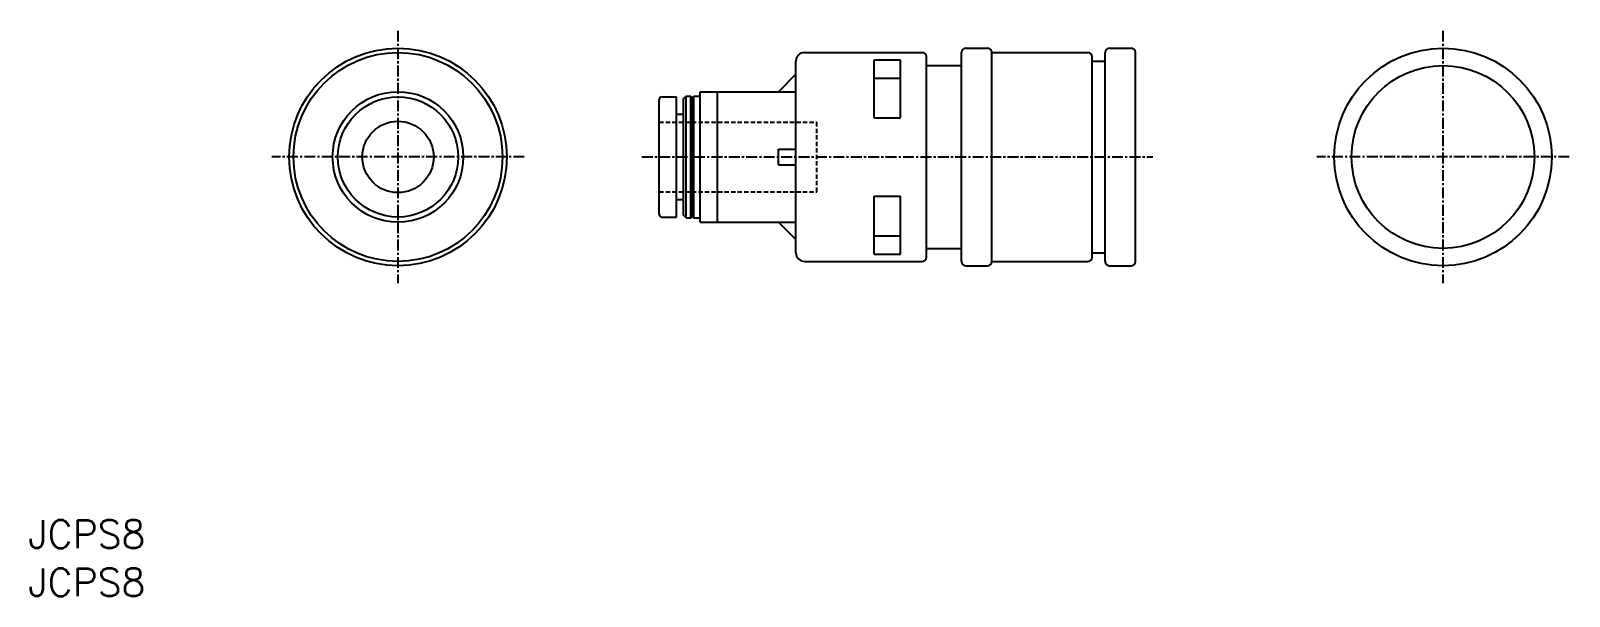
# Model space of a CAD drawing. Extents: x -14 to 162, y -24 to 41.
import ezdxf

# ---------------------------------------------------------------- set-up
doc = ezdxf.new("R2010")
doc.units = 0
doc.linetypes.add('CENTER', pattern=[2, 1.25, -0.25, 0.25, -0.25])
doc.linetypes.add('DASHED', pattern=[0.75, 0.5, -0.25])
doc.layers.get('0').update_dxf_attribs({"linetype": 'CONTINUOUS'})
doc.layers.add('CENTER', color=1, linetype='CENTER')
doc.styles.get("Standard").update_dxf_attribs({"font": 'txt.shx', "bigfont": '@extfont2.shx'})

msp = doc.modelspace()

# ---------------------------------------------------------------- linework, layer by layer
at = {"color": 7, "linetype": 'CONTINUOUS'}
for p, q in [((92.94, 39.27), (95.44, 39.27)), ((109.44, 39.27), (111.94, 39.27)), ((73.44, 15.77), (73.44, 37.77)), ((74.44, 38.77), (87.94, 38.77)), ((82.44, 31.27), (82.44, 37.94)), ((82.44, 37.94), (85.44, 37.94)), ((85.44, 31.27), (85.44, 37.94)), ((88.44, 15.27), (88.44, 38.27)), ((88.44, 16.27), (88.44, 37.27)), ((88.44, 37.27), (92.44, 37.27)), ((92.44, 14.77), (92.44, 38.77)), ((95.94, 14.77), (95.94, 38.77)), ((95.94, 38.77), (106.94, 38.77)), ((107.44, 15.27), (107.44, 38.27)), ((107.44, 37.77), (108.94, 37.77)), ((108.94, 14.77), (108.94, 38.77)), ((112.44, 14.77), (112.44, 38.77)), ((73.44, 36.27), (71.44, 34.27)), ((82.44, 35.82), (85.44, 35.82)), ((58.04, 33.67), (59.74, 33.67)), ((59.74, 19.87), (59.74, 33.67)), ((60.84, 33.77), (60.54, 33.47)), ((60.84, 19.77), (60.84, 33.77)), ((60.84, 33.77), (61.36, 33.77)), ((61.36, 19.77), (61.36, 33.77)), ((61.36, 33.77), (61.54, 33.57)), ((61.54, 33.57), (61.71, 33.77)), ((61.54, 19.97), (61.54, 33.57)), ((61.71, 19.77), (61.71, 33.77)), ((61.71, 33.77), (62.44, 33.77)), ((62.44, 34.27), (73.44, 34.27)), ((62.44, 19.27), (62.44, 34.27)), ((64.44, 19.27), (64.44, 34.27)), ((57.74, 20.17), (57.74, 33.37)), ((60.54, 20.07), (60.54, 33.47)), ((59.74, 31.67), (60.54, 31.67)), ((82.44, 31.27), (85.44, 31.27)), ((71.44, 25.87), (71.44, 27.67)), ((71.44, 27.67), (73.44, 27.67)), ((71.44, 25.87), (73.44, 25.87)), ((59.74, 21.87), (60.54, 21.87)), ((82.44, 15.6), (82.44, 22.27)), ((82.44, 22.27), (85.44, 22.27)), ((85.44, 15.6), (85.44, 22.27)), ((58.04, 19.87), (59.74, 19.87)), ((60.84, 19.77), (60.54, 20.07)), ((60.84, 19.77), (61.36, 19.77)), ((61.36, 19.77), (61.54, 19.97)), ((61.54, 19.97), (61.71, 19.77)), ((61.71, 19.77), (62.44, 19.77)), ((62.44, 19.27), (73.44, 19.27)), ((73.44, 17.27), (71.44, 19.27)), ((82.44, 17.72), (85.44, 17.72)), ((88.44, 16.27), (92.44, 16.27)), ((74.44, 14.77), (87.94, 14.77)), ((82.44, 15.6), (85.44, 15.6)), ((92.94, 14.27), (95.44, 14.27)), ((95.94, 14.77), (106.94, 14.77)), ((107.44, 15.77), (108.94, 15.77)), ((109.44, 14.27), (111.94, 14.27))]:
    msp.add_line(p, q, dxfattribs=at)
at = {"color": 3, "linetype": 'DASHED'}
for p, q in [((57.74, 30.77), (75.84, 30.77)), ((75.84, 22.77), (75.84, 30.77)), ((57.74, 22.77), (75.84, 22.77))]:
    msp.add_line(p, q, dxfattribs=at)
at = {"color": 7, "linetype": 'CONTINUOUS'}
for centre, radius in [((27.74, 26.77), 12.5), ((147.74, 26.77), 12.5), ((27.74, 26.77), 12), ((147.74, 26.77), 10.5), ((27.74, 26.77), 7.5), ((27.74, 26.77), 6.9), ((27.74, 26.77), 4.1)]:
    msp.add_circle(centre, radius, dxfattribs=at)
for centre, radius, start, end in [((92.94, 38.77), 0.5, 90, 180), ((95.44, 38.77), 0.5, 0, 90), ((109.44, 38.77), 0.5, 90, 180), ((111.94, 38.77), 0.5, 0, 90), ((74.44, 37.77), 1, 90, 180), ((87.94, 38.27), 0.5, 0, 90), ((106.94, 38.27), 0.5, 0, 90), ((58.04, 33.37), 0.3, 90, 180), ((58.04, 20.17), 0.3, 180, 270), ((74.44, 15.77), 1, 180, 270), ((87.94, 15.27), 0.5, 270, 0), ((92.94, 14.77), 0.5, 180, 270), ((95.44, 14.77), 0.5, 270, 0), ((106.94, 15.27), 0.5, 270, 0), ((109.44, 14.77), 0.5, 180, 270), ((111.94, 14.77), 0.5, 270, 0)]:
    msp.add_arc(centre, radius, start, end, dxfattribs=at)
for p in [(27.74, 26.77), (40.24, 26.77), (57.74, 26.77), (112.44, 26.77), (147.74, 26.77), (160.24, 26.77)]:
    msp.add_point(p, dxfattribs=at)
at = {"layer": 'CENTER', "color": 1, "linetype": 'CENTER'}
for p, q in [((27.74, 41.27), (27.74, 12.27)), ((147.74, 41.27), (147.74, 12.27)), ((42.24, 26.77), (13.24, 26.77)), ((55.74, 26.77), (114.44, 26.77)), ((162.24, 26.77), (133.24, 26.77))]:
    msp.add_line(p, q, dxfattribs=at)

# ---------------------------------------------------------------- texts
at = {"color": 7, "linetype": 'CONTINUOUS'}
for p in [(-14.7, -18.17), (-14.7, -23.7)]:
    msp.add_text('JCPS8', height=3.2, dxfattribs=at).set_placement(p)

doc.saveas('drawing.dxf')
